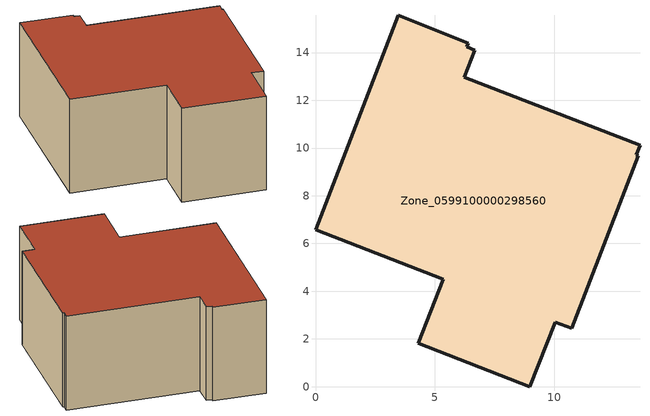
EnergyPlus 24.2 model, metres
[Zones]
Zone_0599100000298560
 floor ground (C_G): 10.04,2.7 8.99,0 4.31,1.81 5.35,4.51 0,6.58 3.47,15.56 6.4,14.39 6.35,14.25 6.67,14.1 6.23,12.96 13.6,10.11 13.45,9.71 13.52,9.68 10.73,2.44 z0
 wall outside (C_F): 8.99,0 10.04,2.7 10.73,2.44 13.52,9.68 13.45,9.71 13.6,10.11 6.23,12.96 6.67,14.1 6.35,14.25 6.4,14.39 3.47,15.56 0,6.58 5.35,4.51 4.31,1.81 8.99,0 z0:6.01
 roof outside (C_R): 13.45,9.71 13.6,10.11 6.23,12.96 6.67,14.1 6.35,14.25 6.4,14.39 3.47,15.56 0,6.58 5.35,4.51 4.31,1.81 8.99,0 10.04,2.7 10.73,2.44 13.52,9.68 z6.01
[BUILDING]
Pand.0599100000298560: North Axis=0; Terrain=City; Loads Convergence Tolerance Value=0.04; Temperature Convergence Tolerance Value=0.4; Solar Distribution=FullExterior; Maximum Number of Warmup Days=25; Minimum Number of Warmup Days=1
[Site:Location]
Rotterdam.The.Hague.AP_ZH_NLD Design_Conditions: Latitude=51.96; Longitude=4.45; Time Zone=1; Elevation=-4.5
[SITE:GROUNDTEMPERATURE:BUILDINGSURFACE]
18, 18, 18, 18, 18, 18, 18, 18, 18, 18, 18, 18
[MATERIAL] Thermal Absorptance=0.9; Solar Absorptance=0.7; Visible Absorptance=0.7
Name | Roughness | Thickness | Conductivity | Density | Specific Heat
G.D.1975-1991 | MediumSmooth | 0.15 | 0.288461 | 540 | 1210
F.D.1975-1991 | Rough | 0.3 | 0.230769 | 1920 | 840
R.D.1975-1991 | MediumRough | 0.2 | 0.153846 | 1500 | 1000
[CONSTRUCTION]
C_G: G.D.1975-1991
C_F: F.D.1975-1991
C_R: R.D.1975-1991
[ZONE]
Zone_0599100000298560: Type=1; Multiplier=1; Ceiling Height=Autocalculate; Volume=Autocalculate; Floor Area=autocalculate; Part of Total Floor Area=Yes
[ZONEINFILTRATION:DESIGNFLOWRATE]
Infil_Zone_0599100000298560: Zone or ZoneList or Space or SpaceList=Zone_0599100000298560; Schedule=AlwaysOn; Design Flow Rate Calculation Method=Flow/Area; Flow Rate per Floor Area=0.0042; Constant Term Coefficient=1; Temperature Term Coefficient=0; Velocity Term Coefficient=0; Velocity Squared Term Coefficient=0
[HVACTEMPLATE:ZONE:IDEALLOADSAIRSYSTEM]
Zone_0599100000298560: Maximum Heating Supply Air Temperature=50; Minimum Cooling Supply Air Temperature=13; Maximum Heating Supply Air Humidity Ratio=0.0156; Minimum Cooling Supply Air Humidity Ratio=0.0077; Heating Limit=NoLimit; Cooling Limit=NoLimit; Dehumidification Control Type=ConstantSensibleHeatRatio; Cooling Sensible Heat Ratio=0.7; Dehumidification Setpoint=60; Humidification Control Type=None; Humidification Setpoint=30; Outdoor Air Method=None; Outdoor Air Flow Rate per Person=0.00944; Outdoor Air Flow Rate per Zone Floor Area=0; Outdoor Air Flow Rate per Zone=0; Demand Controlled Ventilation Type=None; Outdoor Air Economizer Type=NoEconomizer; Heat Recovery Type=None; Sensible Heat Recovery Effectiveness=0.7; Latent Heat Recovery Effectiveness=0.65
[ZONECONTROL:THERMOSTAT]
ThermostatControl_Zone_0599100000298560: Zone or ZoneList=Zone_0599100000298560; Control Type Schedule=DualSetpointControlType; Control 1=Thermostat_Zone_0599100000298560; Temperature Difference Between Cutout And Setpoint=0
[THERMOSTATSETPOINT:DUALSETPOINT]
Thermostat_Zone_0599100000298560: Heating Setpoint Temperature Schedule=HeatingSetpoint_Zone_0599100000298560; Cooling Setpoint Temperature Schedule=CoolingSetpoint_Zone_0599100000298560
[SCHEDULE:COMPACT]
HeatingSetpoint_Zone_0599100000298560: Through: 12/31, For: AllDays, Until: 24:00, 21
CoolingSetpoint_Zone_0599100000298560: Through: 12/31, For: AllDays, Until: 24:00, 24
DualSetpointControlType: Through: 12/31, For: AllDays, Until: 24:00, 4
AlwaysOn: Through: 12/31, For: AllDays, Until: 24:00, 1
